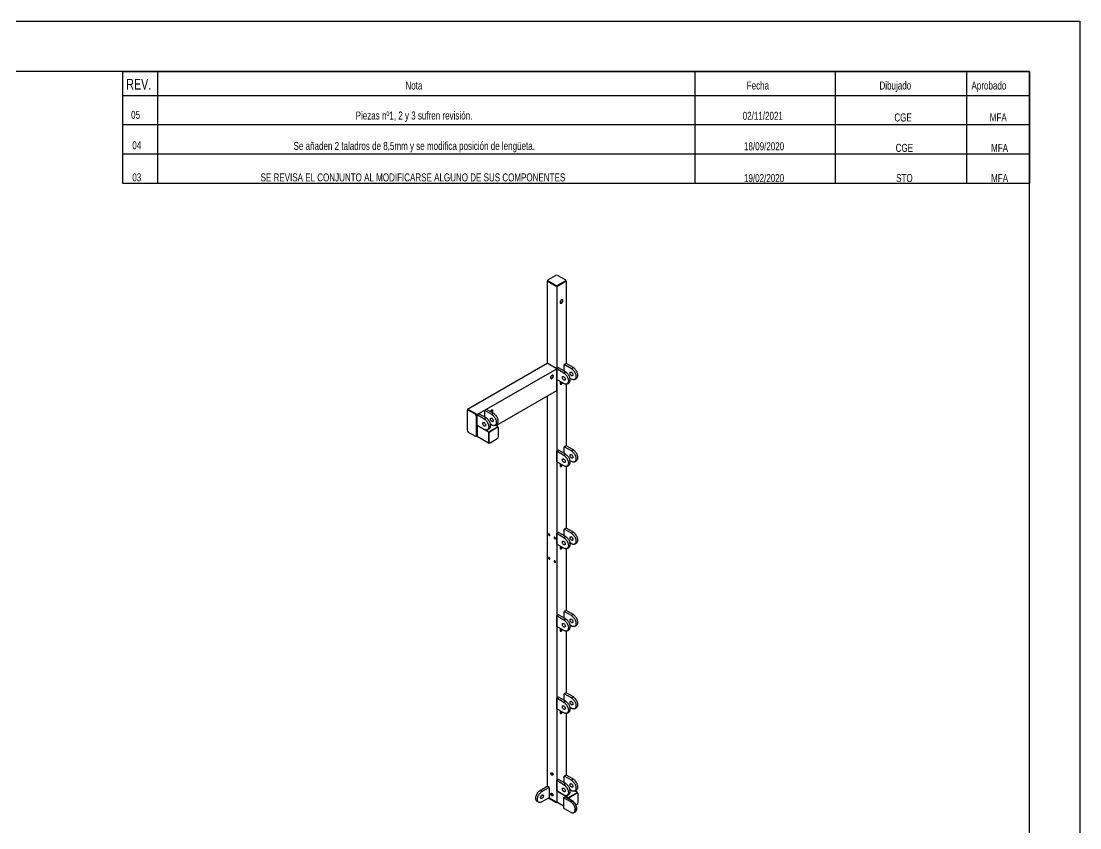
# Model space of a CAD drawing. Extents: x 0 to 4200, y 0 to 2970.
# Drawn here: x 2100 to 4200, y 1370 to 2970 of the extents above; entities that cross this region are included whole.
import ezdxf

# ---------------------------------------------------------------- set-up
doc = ezdxf.new("R2010")
doc.units = 0
doc.header["$LTSCALE"] = 10
doc.layers.get('0').update_dxf_attribs({"linetype": 'CONTINUOUS'})
doc.layers.add('FORMATO', color=7, linetype='CONTINUOUS')
doc.styles.add('SLDTEXTSTYLE0', font='TXT', dxfattribs={"width": 0.75})

msp = doc.modelspace()

# ---------------------------------------------------------------- linework, layer by layer
at = {"color": 7, "linetype": 'CONTINUOUS'}
for p, q in [((0, 2970), (4200, 2970)), ((4200, 2970), (4200, 0)), ((4100, 2870), (200, 2870)), ((4100, 100), (4100, 2870)), ((3145.8, 2457.2), (3159.9, 2465.4)), ((3164.6, 2465.4), (3178.8, 2457.2)), ((3144.8, 2455.6), (3143.4, 2454.8)), ((3143.4, 2454.8), (3143.4, 2291.5)), ((3143.4, 2454.8), (3162.3, 2443.9)), ((3144.8, 2455.9), (3144.8, 2454.8)), ((3159.9, 2446.3), (3145.8, 2454.5)), ((3145.8, 2454.5), (3145.8, 2453.4)), ((3159.9, 2445.3), (3145.8, 2453.4)), ((3159.9, 2445.3), (3159.9, 2446.3)), ((3162.3, 2443.9), (3181.1, 2454.8)), ((3162.3, 2443.9), (3162.3, 1420.5)), ((3178.8, 2454.5), (3164.6, 2446.3)), ((3178.8, 2453.4), (3164.6, 2445.3)), ((3164.6, 2446.3), (3164.6, 2445.3)), ((3178.8, 2453.4), (3178.8, 2454.5)), ((3179.8, 2454.8), (3179.8, 2455.9)), ((3181.1, 2454.8), (3179.8, 2455.6)), ((3181.1, 2454.8), (3181.1, 2290.9)), ((2985.5, 2200.3), (3143.4, 2291.5)), ((3162.3, 2280.6), (3143.4, 2291.5)), ((3181.1, 2290.9), (3177.4, 2288.7)), ((3195.3, 2282.8), (3181.1, 2290.9)), ((3004.4, 2189.4), (3162.3, 2280.6)), ((3166.1, 2282.2), (3162.3, 2280)), ((3162.3, 2237), (3162.3, 2280.6)), ((3162.3, 2259.4), (3162.3, 2280)), ((3176.4, 2271.9), (3162.3, 2280)), ((3180.2, 2274.1), (3166.1, 2282.2)), ((3180.2, 2274.1), (3176.4, 2271.9)), ((3177.4, 2275.7), (3177.4, 2288.7)), ((3191.5, 2280.6), (3177.4, 2288.7)), ((3195.3, 2282.8), (3191.5, 2280.6)), ((3176.4, 2251.2), (3162.3, 2259.4)), ((3181.1, 2250), (3181.1, 2127.6)), ((3182.8, 2250.6), (3186.5, 2252.7)), ((3191.5, 2259.9), (3188.8, 2261.4)), ((3197.8, 2259.3), (3201.6, 2261.4)), ((3042.1, 2167.6), (3162.3, 2237)), ((3143.4, 2226.1), (3143.4, 1452.1)), ((2984.6, 2197), (2984.6, 2158.9)), ((2986.2, 2199.1), (2985.3, 2198.6)), ((3004.4, 2189.4), (2985.5, 2200.3)), ((2985.5, 2200.3), (2985.5, 2198.7)), ((2987.9, 2198.9), (2986.9, 2198.4)), ((3001.1, 2190.2), (2986.9, 2198.4)), ((3002, 2190.8), (2987.9, 2198.9)), ((3001.1, 2190.2), (3002, 2190.8)), ((3004.4, 2186.7), (3003.4, 2186.2)), ((3003.4, 2148), (3003.4, 2186.2)), ((3008.1, 2191.1), (3004.4, 2188.9)), ((3004.4, 2145.9), (3004.4, 2189.4)), ((3004.4, 2168.2), (3004.4, 2188.9)), ((3018.5, 2180.7), (3004.4, 2188.9)), ((3004.4, 2148.6), (3004.4, 2186.7)), ((3022.3, 2182.9), (3008.1, 2191.1)), ((3023.2, 2199.8), (3019.5, 2197.6)), ((3019.5, 2184.5), (3019.5, 2197.6)), ((3033.6, 2189.4), (3019.5, 2197.6)), ((3037.4, 2191.6), (3023.2, 2199.8)), ((3037.4, 2191.6), (3033.6, 2189.4)), ((3018.5, 2160), (3004.4, 2168.2)), ((3004.8, 2167.9), (3004.4, 2167.6)), ((3027, 2154.6), (3004.4, 2167.6)), ((3004.4, 2167.6), (3004.4, 2145.9)), ((3022.3, 2182.9), (3018.5, 2180.7)), ((3045.8, 2165.5), (3027, 2154.6)), ((3043.5, 2164.1), (3029.3, 2155.9)), ((3044.4, 2163.6), (3030.3, 2155.4)), ((3033.6, 2168.7), (3030.9, 2170.3)), ((3039.9, 2168.1), (3043.7, 2170.3)), ((3045.8, 2165.5), (3040.6, 2168.5)), ((3044.4, 2163.6), (3043.5, 2164.1)), ((3046.1, 2163.7), (3045.2, 2164.3)), ((3045.8, 2163.9), (3045.8, 2165.5)), ((2986.9, 2154.8), (3001.1, 2146.7)), ((3002.7, 2146.5), (3003.7, 2147.1)), ((3003, 2146.7), (3004.4, 2145.9)), ((3003.4, 2148), (3004.4, 2148.6)), ((3027, 2132.8), (3004.4, 2145.9)), ((3024.8, 2159.4), (3028.6, 2161.6)), ((3027, 2154.6), (3027, 2132.8)), ((3027.9, 2151.3), (3027, 2151.9)), ((3027, 2151.9), (3027, 2135.5)), ((3027.9, 2151.3), (3027.9, 2135)), ((3029.3, 2155.9), (3030.3, 2155.4)), ((3046.8, 2145.9), (3046.8, 2162.2)), ((3027, 2135.5), (3027.9, 2135)), ((3027, 2132.8), (3028.4, 2133.6)), ((3027.7, 2134), (3028.6, 2133.5)), ((3030.3, 2133.6), (3044.4, 2141.8)), ((3181.1, 2127.6), (3177.4, 2125.4)), ((3177.4, 2112.4), (3177.4, 2125.4)), ((3191.5, 2117.3), (3177.4, 2125.4)), ((3195.3, 2119.5), (3181.1, 2127.6)), ((3166.1, 2118.9), (3162.3, 2116.7)), ((3162.3, 2096), (3162.3, 2116.7)), ((3176.4, 2108.6), (3162.3, 2116.7)), ((3180.2, 2110.7), (3166.1, 2118.9)), ((3180.2, 2110.7), (3176.4, 2108.6)), ((3195.3, 2119.5), (3191.5, 2117.3)), ((3176.4, 2087.9), (3162.3, 2096)), ((3181.1, 2086.7), (3181.1, 1964.3)), ((3182.8, 2087.3), (3186.5, 2089.4)), ((3191.5, 2096.6), (3188.8, 2098.1)), ((3197.8, 2096), (3201.6, 2098.1)), ((3166.1, 1955.6), (3162.3, 1953.4)), ((3162.3, 1932.7), (3162.3, 1953.4)), ((3176.4, 1945.3), (3162.3, 1953.4)), ((3180.2, 1947.4), (3166.1, 1955.6)), ((3181.1, 1964.3), (3177.4, 1962.1)), ((3177.4, 1949.1), (3177.4, 1962.1)), ((3191.5, 1954), (3177.4, 1962.1)), ((3195.3, 1956.1), (3181.1, 1964.3)), ((3195.3, 1956.1), (3191.5, 1954)), ((3146.8, 1952.5), (3146.9, 1952.9)), ((3158.2, 1946), (3158.2, 1946.3)), ((3176.4, 1924.6), (3162.3, 1932.7)), ((3180.2, 1947.4), (3176.4, 1945.3)), ((3191.5, 1933.3), (3188.8, 1934.8)), ((3197.8, 1932.7), (3201.6, 1934.8)), ((3181.1, 1923.4), (3181.1, 1801)), ((3182.8, 1923.9), (3186.5, 1926.1)), ((3146.8, 1905.7), (3146.9, 1906.1)), ((3158.2, 1899.2), (3158.2, 1899.5)), ((3166.1, 1792.3), (3162.3, 1790.1)), ((3162.3, 1769.4), (3162.3, 1790.1)), ((3176.4, 1782), (3162.3, 1790.1)), ((3180.2, 1784.1), (3166.1, 1792.3)), ((3181.1, 1801), (3177.4, 1798.8)), ((3177.4, 1785.8), (3177.4, 1798.8)), ((3191.5, 1790.7), (3177.4, 1798.8)), ((3195.3, 1792.8), (3181.1, 1801)), ((3195.3, 1792.8), (3191.5, 1790.7)), ((3176.4, 1761.3), (3162.3, 1769.4)), ((3180.2, 1784.1), (3176.4, 1782)), ((3191.5, 1770), (3188.8, 1771.5)), ((3197.8, 1769.3), (3201.6, 1771.5)), ((3181.1, 1760.1), (3181.1, 1637.7)), ((3182.8, 1760.6), (3186.5, 1762.8)), ((3166.1, 1629), (3162.3, 1626.8)), ((3162.3, 1606.1), (3162.3, 1626.8)), ((3176.4, 1618.6), (3162.3, 1626.8)), ((3180.2, 1620.8), (3166.1, 1629)), ((3180.2, 1620.8), (3176.4, 1618.6)), ((3181.1, 1637.7), (3177.4, 1635.5)), ((3177.4, 1622.5), (3177.4, 1635.5)), ((3191.5, 1627.4), (3177.4, 1635.5)), ((3195.3, 1629.5), (3181.1, 1637.7)), ((3195.3, 1629.5), (3191.5, 1627.4)), ((3176.4, 1598), (3162.3, 1606.1)), ((3181.1, 1596.8), (3181.1, 1474.4)), ((3182.8, 1597.3), (3186.5, 1599.5)), ((3191.5, 1606.7), (3188.8, 1608.2)), ((3197.8, 1606), (3201.6, 1608.2)), ((3181.1, 1474.4), (3177.4, 1472.2)), ((3177.4, 1459.1), (3177.4, 1472.2)), ((3191.5, 1464), (3177.4, 1472.2)), ((3195.3, 1466.2), (3181.1, 1474.4)), ((3129.3, 1443.9), (3143.4, 1452.1)), ((3133.1, 1441.7), (3147.2, 1449.9)), ((3147.2, 1449.9), (3143.4, 1452.1)), ((3147.2, 1449.9), (3147.2, 1429.2)), ((3166.1, 1465.7), (3162.3, 1463.5)), ((3162.3, 1442.8), (3162.3, 1463.5)), ((3176.4, 1455.3), (3162.3, 1463.5)), ((3180.2, 1457.5), (3166.1, 1465.7)), ((3180.2, 1457.5), (3176.4, 1455.3)), ((3195.3, 1466.2), (3191.5, 1464)), ((3133.1, 1441.7), (3129.3, 1443.9)), ((3147.2, 1429.2), (3133.1, 1421)), ((3146.3, 1428.7), (3159.9, 1420.8)), ((3147.2, 1429.2), (3162.3, 1420.5)), ((3147.2, 1429.2), (3159.9, 1421.9)), ((3154.3, 1436.6), (3152.4, 1435.5)), ((3176.4, 1434.6), (3162.3, 1442.8)), ((3162.8, 1442.5), (3162.3, 1442.3)), ((3184.9, 1429.2), (3162.3, 1442.3)), ((3162.3, 1442.3), (3162.3, 1420.5)), ((3176, 1429.5), (3178.8, 1431.1)), ((3176, 1429.5), (3176, 1408.8)), ((3190.1, 1421.3), (3176, 1429.5)), ((3192.9, 1422.9), (3178.8, 1431.1)), ((3193.6, 1423), (3179.5, 1431.2)), ((3182.8, 1434), (3186.5, 1436.2)), ((3203.8, 1440.1), (3184.9, 1429.2)), ((3184.9, 1429.2), (3184.9, 1428)), ((3201.4, 1438.7), (3187.3, 1430.6)), ((3187.3, 1430.6), (3188.2, 1430)), ((3202.4, 1438.2), (3188.2, 1430)), ((3191.5, 1443.4), (3188.8, 1444.9)), ((3197.8, 1442.7), (3201.6, 1444.9)), ((3203.8, 1440.1), (3198.5, 1443.1)), ((3202.4, 1438.2), (3201.4, 1438.7)), ((3204, 1438.4), (3203.1, 1438.9)), ((3203.8, 1438.5), (3203.8, 1440.1)), ((3204.7, 1420.5), (3204.7, 1436.8)), ((3123, 1422.6), (3126.7, 1420.4)), ((3159.9, 1420.8), (3159.9, 1421.9)), ((3176, 1412.6), (3162.3, 1420.5)), ((3176, 1408.8), (3190.1, 1400.6)), ((3190.1, 1421.3), (3192.9, 1422.9)), ((3200.4, 1415.3), (3202.4, 1416.4)), ((3196.4, 1400), (3199.3, 1401.6))]:
    msp.add_line(p, q, dxfattribs=at)
at = {"color": 7, "linetype": 'CONTINUOUS', "flags": 128}
for points in [[(3174.5, 2415.6), (3174.5, 2416.3), (3174.2, 2417), (3173.8, 2417.4), (3173.2, 2417.6), (3172.6, 2417.6), (3171.9, 2417.3), (3171.2, 2416.9), (3170.5, 2416.2), (3169.9, 2415.4), (3169.4, 2414.6), (3169.1, 2413.6), (3168.9, 2412.7), (3168.9, 2411.9), (3169.1, 2411.2), (3169.4, 2410.7), (3169.9, 2410.4), (3170.5, 2410.3), (3171.2, 2410.4), (3171.9, 2410.8), (3172.6, 2411.3), (3173.2, 2412.1), (3173.8, 2412.9), (3174.2, 2413.8), (3174.5, 2414.7), (3174.5, 2415.6)], [(3173.2, 2417.6), (3173.4, 2417.2), (3173.6, 2416.5), (3173.6, 2415.7), (3173.4, 2414.8), (3173.1, 2413.9), (3172.6, 2413), (3172, 2412.2), (3171.3, 2411.6), (3170.6, 2411.1), (3169.9, 2410.9), (3169.3, 2410.9)], [(3176.4, 2271.9), (3177.6, 2271.1), (3178.8, 2270.1), (3180, 2269), (3181.1, 2267.7), (3182.1, 2266.3), (3183, 2264.8), (3183.7, 2263.3), (3184.4, 2261.7), (3184.9, 2260.1), (3185.2, 2258.6), (3185.4, 2257.1), (3185.4, 2255.7), (3185.2, 2254.4), (3184.9, 2253.2), (3184.4, 2252.2), (3183.7, 2251.3), (3183, 2250.7), (3182.1, 2250.2), (3181.1, 2250), (3180, 2250), (3178.8, 2250.2), (3177.6, 2250.6), (3176.4, 2251.2)], [(3186.5, 2252.7), (3186.7, 2252.9), (3187.5, 2253.5), (3188.2, 2254.4), (3188.6, 2255.4), (3189, 2256.5), (3189.1, 2257.8), (3189.1, 2259.3), (3189, 2260.8), (3188.6, 2262.3), (3188.2, 2263.9), (3187.5, 2265.4), (3186.7, 2267), (3185.9, 2268.5), (3184.9, 2269.9), (3183.8, 2271.1), (3182.6, 2272.3), (3181.4, 2273.3), (3180.2, 2274.1)], [(3194.3, 2268.6), (3194.3, 2267.8), (3194, 2267.2), (3193.6, 2266.8), (3193, 2266.6), (3192.4, 2266.6), (3191.7, 2266.9), (3191, 2267.3), (3190.3, 2268), (3189.7, 2268.8), (3189.2, 2269.6), (3188.9, 2270.6), (3188.7, 2271.5), (3188.7, 2272.3), (3188.9, 2273), (3189.2, 2273.5), (3189.7, 2273.8), (3190.3, 2273.9), (3191, 2273.8), (3191.7, 2273.4), (3192.4, 2272.8), (3193, 2272.1), (3193.6, 2271.3), (3194, 2270.4), (3194.3, 2269.5), (3194.3, 2268.6)], [(3191.5, 2280.6), (3192.7, 2279.8), (3193.9, 2278.8), (3195.1, 2277.7), (3196.2, 2276.4), (3197.2, 2275), (3198.1, 2273.5), (3198.8, 2272), (3199.5, 2270.4), (3200, 2268.8), (3200.3, 2267.3), (3200.4, 2265.8), (3200.4, 2264.4), (3200.3, 2263.1), (3200, 2261.9), (3199.5, 2260.9), (3198.8, 2260.1), (3198.1, 2259.4), (3197.2, 2259), (3196.2, 2258.7), (3195.1, 2258.7), (3193.9, 2258.9), (3192.7, 2259.3), (3191.5, 2259.9)], [(3201.6, 2261.4), (3201.8, 2261.6), (3202.6, 2262.2), (3203.2, 2263.1), (3203.7, 2264.1), (3204.1, 2265.3), (3204.2, 2266.6), (3204.2, 2268), (3204.1, 2269.5), (3203.7, 2271), (3203.2, 2272.6), (3202.6, 2274.2), (3201.8, 2275.7), (3200.9, 2277.2), (3199.9, 2278.6), (3198.9, 2279.8), (3197.7, 2281), (3196.5, 2282), (3195.3, 2282.8)], [(3152.9, 2261), (3153.6, 2261.5), (3154.2, 2262.2), (3154.8, 2263), (3155.2, 2263.9), (3155.5, 2264.8), (3155.7, 2265.7), (3155.6, 2266.5), (3155.4, 2267.1), (3155, 2267.6), (3154.5, 2267.9), (3153.9, 2267.9), (3153.2, 2267.7), (3152.5, 2267.3), (3151.8, 2266.7), (3151.2, 2265.9), (3150.7, 2265.1), (3150.3, 2264.2), (3150.1, 2263.3), (3150, 2262.4), (3150.2, 2261.7), (3150.5, 2261.1), (3150.9, 2260.8), (3151.5, 2260.6), (3152.2, 2260.7), (3152.9, 2261)], [(3154.3, 2267.9), (3154.5, 2267.7), (3154.7, 2267), (3154.7, 2266.2), (3154.6, 2265.3), (3154.3, 2264.4), (3153.9, 2263.5), (3153.3, 2262.7), (3152.6, 2262), (3151.9, 2261.5)], [(3170, 2254.9), (3169.9, 2254.8), (3169.4, 2254), (3169.1, 2253), (3168.9, 2252.2), (3168.9, 2251.3), (3169.1, 2250.6), (3169.4, 2250.1), (3169.9, 2249.8), (3170.5, 2249.7), (3171.2, 2249.9), (3171.9, 2250.2), (3172.6, 2250.8), (3173.2, 2251.5), (3173.8, 2252.3), (3173.9, 2252.6)], [(3173, 2253.2), (3172.6, 2252.4), (3172, 2251.6), (3171.3, 2251), (3170.6, 2250.5), (3169.9, 2250.3), (3169.3, 2250.3)], [(3179.3, 2259.9), (3179.2, 2259.1), (3178.9, 2258.5), (3178.5, 2258.1), (3177.9, 2257.9), (3177.3, 2257.9), (3176.6, 2258.2), (3175.9, 2258.6), (3175.2, 2259.3), (3174.6, 2260.1), (3174.1, 2260.9), (3173.8, 2261.8), (3173.6, 2262.7), (3173.6, 2263.6), (3173.8, 2264.3), (3174.1, 2264.8), (3174.6, 2265.1), (3175.2, 2265.2), (3175.9, 2265), (3176.6, 2264.7), (3177.3, 2264.1), (3177.9, 2263.4), (3178.5, 2262.6), (3178.9, 2261.7), (3179.2, 2260.8), (3179.3, 2259.9)], [(3034.4, 2193.3), (3034.8, 2194), (3035.2, 2194.9), (3035.4, 2195.9), (3035.5, 2196.7), (3035.3, 2197.4), (3035, 2198), (3034.6, 2198.4), (3034, 2198.5), (3033.4, 2198.4), (3032.6, 2198.1)], [(3034.1, 2198.5), (3034.3, 2198.3), (3034.5, 2197.6), (3034.5, 2196.8), (3034.4, 2195.9), (3034.1, 2195), (3033.6, 2194.1), (3033.5, 2193.8)], [(3033.6, 2189.4), (3034.8, 2188.6), (3036, 2187.6), (3037.2, 2186.5), (3038.2, 2185.2), (3039.2, 2183.8), (3040.1, 2182.4), (3040.9, 2180.8), (3041.5, 2179.2), (3042, 2177.7), (3042.4, 2176.1), (3042.5, 2174.6), (3042.5, 2173.2), (3042.4, 2171.9), (3042, 2170.7), (3041.5, 2169.7), (3040.9, 2168.9), (3040.1, 2168.2), (3039.2, 2167.8), (3038.2, 2167.6), (3037.2, 2167.5), (3036, 2167.7), (3034.8, 2168.1), (3033.6, 2168.7)], [(3043.7, 2170.3), (3043.9, 2170.4), (3044.7, 2171.1), (3045.3, 2171.9), (3045.8, 2172.9), (3046.1, 2174.1), (3046.3, 2175.4), (3046.3, 2176.8), (3046.1, 2178.3), (3045.8, 2179.8), (3045.3, 2181.4), (3044.7, 2183), (3043.9, 2184.5), (3043, 2186), (3042, 2187.4), (3040.9, 2188.7), (3039.8, 2189.8), (3038.6, 2190.8), (3037.4, 2191.6)], [(3021.3, 2168.7), (3021.2, 2168), (3021, 2167.4), (3020.6, 2166.9), (3020, 2166.7), (3019.4, 2166.8), (3018.7, 2167), (3018, 2167.5), (3017.3, 2168.1), (3016.7, 2168.9), (3016.2, 2169.8), (3015.9, 2170.7), (3015.7, 2171.6), (3015.7, 2172.4), (3015.9, 2173.1), (3016.2, 2173.6), (3016.7, 2173.9), (3017.3, 2174), (3018, 2173.9), (3018.7, 2173.5), (3019.4, 2173), (3020, 2172.2), (3020.6, 2171.4), (3021, 2170.5), (3021.2, 2169.6), (3021.3, 2168.7)], [(3018.5, 2180.7), (3019.7, 2179.9), (3020.9, 2178.9), (3022.1, 2177.8), (3023.2, 2176.5), (3024.2, 2175.1), (3025.1, 2173.6), (3025.8, 2172.1), (3026.5, 2170.5), (3026.9, 2169), (3027.3, 2167.4), (3027.4, 2165.9), (3027.4, 2164.5), (3027.3, 2163.2), (3026.9, 2162), (3026.5, 2161), (3025.8, 2160.2), (3025.1, 2159.5), (3024.2, 2159.1), (3023.2, 2158.8), (3022.1, 2158.8), (3020.9, 2159), (3019.7, 2159.4), (3018.5, 2160)], [(3028.6, 2161.6), (3028.8, 2161.7), (3029.6, 2162.4), (3030.2, 2163.2), (3030.7, 2164.2), (3031, 2165.4), (3031.2, 2166.7), (3031.2, 2168.1), (3031, 2169.6), (3030.7, 2171.1), (3030.2, 2172.7), (3029.6, 2174.3), (3028.8, 2175.8), (3027.9, 2177.3), (3026.9, 2178.7), (3025.8, 2180), (3024.7, 2181.1), (3023.5, 2182.1), (3022.3, 2182.9)], [(3036.4, 2177.4), (3036.3, 2176.7), (3036.1, 2176.1), (3035.7, 2175.6), (3035.1, 2175.4), (3034.5, 2175.5), (3033.8, 2175.7), (3033.1, 2176.2), (3032.4, 2176.8), (3031.8, 2177.6), (3031.3, 2178.5), (3031, 2179.4), (3030.8, 2180.3), (3030.8, 2181.1), (3031, 2181.8), (3031.3, 2182.3), (3031.8, 2182.6), (3032.4, 2182.7), (3033.1, 2182.6), (3033.8, 2182.2), (3034.5, 2181.7), (3035.1, 2181), (3035.7, 2180.1), (3036.1, 2179.2), (3036.3, 2178.3), (3036.4, 2177.4)], [(3179.3, 2096.6), (3179.2, 2095.8), (3178.9, 2095.2), (3178.5, 2094.8), (3177.9, 2094.6), (3177.3, 2094.6), (3176.6, 2094.9), (3175.9, 2095.3), (3175.2, 2096), (3174.6, 2096.7), (3174.1, 2097.6), (3173.8, 2098.5), (3173.6, 2099.4), (3173.6, 2100.3), (3173.8, 2100.9), (3174.1, 2101.5), (3174.6, 2101.8), (3175.2, 2101.9), (3175.9, 2101.7), (3176.6, 2101.4), (3177.3, 2100.8), (3177.9, 2100.1), (3178.5, 2099.3), (3178.9, 2098.4), (3179.2, 2097.5), (3179.3, 2096.6)], [(3176.4, 2108.6), (3177.6, 2107.8), (3178.8, 2106.8), (3180, 2105.7), (3181.1, 2104.4), (3182.1, 2103), (3183, 2101.5), (3183.7, 2100), (3184.4, 2098.4), (3184.9, 2096.8), (3185.2, 2095.3), (3185.4, 2093.8), (3185.4, 2092.4), (3185.2, 2091.1), (3184.9, 2089.9), (3184.4, 2088.9), (3183.7, 2088), (3183, 2087.4), (3182.1, 2086.9), (3181.1, 2086.7), (3180, 2086.7), (3178.8, 2086.9), (3177.6, 2087.3), (3176.4, 2087.9)], [(3186.5, 2089.4), (3186.7, 2089.6), (3187.5, 2090.2), (3188.2, 2091.1), (3188.6, 2092.1), (3189, 2093.2), (3189.1, 2094.5), (3189.1, 2095.9), (3189, 2097.4), (3188.6, 2099), (3188.2, 2100.6), (3187.5, 2102.1), (3186.7, 2103.7), (3185.9, 2105.2), (3184.9, 2106.6), (3183.8, 2107.8), (3182.6, 2109), (3181.4, 2109.9), (3180.2, 2110.7)], [(3194.3, 2105.3), (3194.3, 2104.5), (3194, 2103.9), (3193.6, 2103.5), (3193, 2103.3), (3192.4, 2103.3), (3191.7, 2103.6), (3191, 2104), (3190.3, 2104.7), (3189.7, 2105.5), (3189.2, 2106.3), (3188.9, 2107.2), (3188.7, 2108.1), (3188.7, 2109), (3188.9, 2109.7), (3189.2, 2110.2), (3189.7, 2110.5), (3190.3, 2110.6), (3191, 2110.4), (3191.7, 2110.1), (3192.4, 2109.5), (3193, 2108.8), (3193.6, 2108), (3194, 2107.1), (3194.3, 2106.2), (3194.3, 2105.3)], [(3191.5, 2117.3), (3192.7, 2116.5), (3193.9, 2115.5), (3195.1, 2114.4), (3196.2, 2113.1), (3197.2, 2111.7), (3198.1, 2110.2), (3198.8, 2108.7), (3199.5, 2107.1), (3200, 2105.5), (3200.3, 2104), (3200.4, 2102.5), (3200.4, 2101.1), (3200.3, 2099.8), (3200, 2098.6), (3199.5, 2097.6), (3198.8, 2096.7), (3198.1, 2096.1), (3197.2, 2095.6), (3196.2, 2095.4), (3195.1, 2095.4), (3193.9, 2095.6), (3192.7, 2096), (3191.5, 2096.6)], [(3201.6, 2098.1), (3201.8, 2098.3), (3202.6, 2098.9), (3203.2, 2099.8), (3203.7, 2100.8), (3204.1, 2101.9), (3204.2, 2103.2), (3204.2, 2104.7), (3204.1, 2106.2), (3203.7, 2107.7), (3203.2, 2109.3), (3202.6, 2110.8), (3201.8, 2112.4), (3200.9, 2113.9), (3199.9, 2115.3), (3198.9, 2116.5), (3197.7, 2117.7), (3196.5, 2118.7), (3195.3, 2119.5)], [(3170, 2091.6), (3169.9, 2091.5), (3169.4, 2090.7), (3169.1, 2089.7), (3168.9, 2088.8), (3168.9, 2088), (3169.1, 2087.3), (3169.4, 2086.8), (3169.9, 2086.5), (3170.5, 2086.4), (3171.2, 2086.5), (3171.9, 2086.9), (3172.6, 2087.5), (3173.2, 2088.2), (3173.8, 2089), (3173.9, 2089.3)], [(3173, 2089.9), (3172.6, 2089.1), (3172, 2088.3), (3171.3, 2087.7), (3170.6, 2087.2), (3169.9, 2087), (3169.3, 2087)], [(3191.5, 1954), (3192.7, 1953.2), (3193.9, 1952.2), (3195.1, 1951.1), (3196.2, 1949.8), (3197.2, 1948.4), (3198.1, 1946.9), (3198.8, 1945.4), (3199.5, 1943.8), (3200, 1942.2), (3200.3, 1940.7), (3200.4, 1939.2), (3200.4, 1937.8), (3200.3, 1936.5), (3200, 1935.3), (3199.5, 1934.3), (3198.8, 1933.4), (3198.1, 1932.8), (3197.2, 1932.3), (3196.2, 1932.1), (3195.1, 1932.1), (3193.9, 1932.3), (3192.7, 1932.7), (3191.5, 1933.3)], [(3201.6, 1934.8), (3201.8, 1935), (3202.6, 1935.6), (3203.2, 1936.5), (3203.7, 1937.5), (3204.1, 1938.6), (3204.2, 1939.9), (3204.2, 1941.3), (3204.1, 1942.8), (3203.7, 1944.4), (3203.2, 1946), (3202.6, 1947.5), (3201.8, 1949.1), (3200.9, 1950.6), (3199.9, 1952), (3198.9, 1953.2), (3197.7, 1954.4), (3196.5, 1955.3), (3195.3, 1956.1)], [(3145.9, 1952), (3146, 1951.4), (3146.2, 1950.8), (3146.6, 1950.2), (3147.1, 1949.8), (3147.6, 1949.6), (3148, 1949.6), (3148.3, 1949.8), (3148.5, 1950.2), (3148.5, 1950.8), (3148.3, 1951.4), (3148, 1952), (3147.6, 1952.5), (3147.1, 1952.8), (3146.6, 1952.9), (3146.2, 1952.8), (3146, 1952.5), (3145.9, 1952)], [(3159.8, 1944), (3159.7, 1944.6), (3159.5, 1945.2), (3159.1, 1945.7), (3158.6, 1946.1), (3158.2, 1946.4), (3157.7, 1946.4), (3157.4, 1946.1), (3157.2, 1945.7), (3157.2, 1945.2), (3157.4, 1944.6), (3157.7, 1944), (3158.2, 1943.5), (3158.6, 1943.2), (3159.1, 1943), (3159.5, 1943.2), (3159.7, 1943.5), (3159.8, 1944)], [(3179.3, 1933.3), (3179.2, 1932.5), (3178.9, 1931.9), (3178.5, 1931.5), (3177.9, 1931.3), (3177.3, 1931.3), (3176.6, 1931.6), (3175.9, 1932), (3175.2, 1932.7), (3174.6, 1933.4), (3174.1, 1934.3), (3173.8, 1935.2), (3173.6, 1936.1), (3173.6, 1936.9), (3173.8, 1937.6), (3174.1, 1938.2), (3174.6, 1938.5), (3175.2, 1938.6), (3175.9, 1938.4), (3176.6, 1938.1), (3177.3, 1937.5), (3177.9, 1936.8), (3178.5, 1936), (3178.9, 1935.1), (3179.2, 1934.1), (3179.3, 1933.3)], [(3176.4, 1945.3), (3177.6, 1944.5), (3178.8, 1943.5), (3180, 1942.3), (3181.1, 1941.1), (3182.1, 1939.7), (3183, 1938.2), (3183.7, 1936.7), (3184.4, 1935.1), (3184.9, 1933.5), (3185.2, 1932), (3185.4, 1930.5), (3185.4, 1929.1), (3185.2, 1927.7), (3184.9, 1926.6), (3184.4, 1925.6), (3183.7, 1924.7), (3183, 1924.1), (3182.1, 1923.6), (3181.1, 1923.4), (3180, 1923.4), (3178.8, 1923.6), (3177.6, 1924), (3176.4, 1924.6)], [(3186.5, 1926.1), (3186.7, 1926.3), (3187.5, 1926.9), (3188.2, 1927.7), (3188.6, 1928.8), (3189, 1929.9), (3189.1, 1931.2), (3189.1, 1932.6), (3189, 1934.1), (3188.6, 1935.7), (3188.2, 1937.3), (3187.5, 1938.8), (3186.7, 1940.4), (3185.9, 1941.9), (3184.9, 1943.2), (3183.8, 1944.5), (3182.6, 1945.7), (3181.4, 1946.6), (3180.2, 1947.4)], [(3194.3, 1942), (3194.3, 1941.2), (3194, 1940.6), (3193.6, 1940.2), (3193, 1940), (3192.4, 1940), (3191.7, 1940.3), (3191, 1940.7), (3190.3, 1941.4), (3189.7, 1942.1), (3189.2, 1943), (3188.9, 1943.9), (3188.7, 1944.8), (3188.7, 1945.7), (3188.9, 1946.3), (3189.2, 1946.9), (3189.7, 1947.2), (3190.3, 1947.3), (3191, 1947.1), (3191.7, 1946.8), (3192.4, 1946.2), (3193, 1945.5), (3193.6, 1944.7), (3194, 1943.8), (3194.3, 1942.9), (3194.3, 1942)], [(3170, 1928.3), (3169.9, 1928.2), (3169.4, 1927.3), (3169.1, 1926.4), (3168.9, 1925.5), (3168.9, 1924.7), (3169.1, 1924), (3169.4, 1923.5), (3169.9, 1923.2), (3170.5, 1923.1), (3171.2, 1923.2), (3171.9, 1923.6), (3172.6, 1924.1), (3173.2, 1924.9), (3173.8, 1925.7), (3173.9, 1926)], [(3173, 1926.6), (3172.6, 1925.8), (3172, 1925), (3171.3, 1924.4), (3170.6, 1923.9), (3169.9, 1923.7), (3169.3, 1923.7)], [(3145.9, 1905.2), (3146, 1904.6), (3146.2, 1904), (3146.6, 1903.4), (3147.1, 1903), (3147.6, 1902.8), (3148, 1902.8), (3148.3, 1903), (3148.5, 1903.4), (3148.5, 1904), (3148.3, 1904.6), (3148, 1905.2), (3147.6, 1905.7), (3147.1, 1906), (3146.6, 1906.1), (3146.2, 1906), (3146, 1905.7), (3145.9, 1905.2)], [(3159.8, 1897.1), (3159.7, 1897.7), (3159.5, 1898.4), (3159.1, 1898.9), (3158.6, 1899.3), (3158.2, 1899.5), (3157.7, 1899.5), (3157.4, 1899.3), (3157.2, 1898.9), (3157.2, 1898.4), (3157.4, 1897.7), (3157.7, 1897.2), (3158.2, 1896.7), (3158.6, 1896.3), (3159.1, 1896.2), (3159.5, 1896.3), (3159.7, 1896.7), (3159.8, 1897.1)], [(3191.5, 1790.7), (3192.7, 1789.9), (3193.9, 1788.9), (3195.1, 1787.7), (3196.2, 1786.5), (3197.2, 1785.1), (3198.1, 1783.6), (3198.8, 1782.1), (3199.5, 1780.5), (3200, 1778.9), (3200.3, 1777.4), (3200.4, 1775.9), (3200.4, 1774.5), (3200.3, 1773.1), (3200, 1772), (3199.5, 1771), (3198.8, 1770.1), (3198.1, 1769.5), (3197.2, 1769), (3196.2, 1768.8), (3195.1, 1768.8), (3193.9, 1769), (3192.7, 1769.4), (3191.5, 1770)], [(3201.6, 1771.5), (3201.8, 1771.7), (3202.6, 1772.3), (3203.2, 1773.1), (3203.7, 1774.2), (3204.1, 1775.3), (3204.2, 1776.6), (3204.2, 1778), (3204.1, 1779.5), (3203.7, 1781.1), (3203.2, 1782.7), (3202.6, 1784.2), (3201.8, 1785.8), (3200.9, 1787.3), (3199.9, 1788.6), (3198.9, 1789.9), (3197.7, 1791.1), (3196.5, 1792), (3195.3, 1792.8)], [(3170, 1765), (3169.9, 1764.9), (3169.4, 1764), (3169.1, 1763.1), (3168.9, 1762.2), (3168.9, 1761.4), (3169.1, 1760.7), (3169.4, 1760.2), (3169.9, 1759.9), (3170.5, 1759.8), (3171.2, 1759.9), (3171.9, 1760.3), (3172.6, 1760.8), (3173.2, 1761.6), (3173.8, 1762.4), (3173.9, 1762.7)], [(3179.3, 1770), (3179.2, 1769.2), (3178.9, 1768.6), (3178.5, 1768.2), (3177.9, 1768), (3177.3, 1768), (3176.6, 1768.2), (3175.9, 1768.7), (3175.2, 1769.3), (3174.6, 1770.1), (3174.1, 1771), (3173.8, 1771.9), (3173.6, 1772.8), (3173.6, 1773.6), (3173.8, 1774.3), (3174.1, 1774.8), (3174.6, 1775.2), (3175.2, 1775.3), (3175.9, 1775.1), (3176.6, 1774.8), (3177.3, 1774.2), (3177.9, 1773.5), (3178.5, 1772.7), (3178.9, 1771.8), (3179.2, 1770.8), (3179.3, 1770)], [(3176.4, 1782), (3177.6, 1781.2), (3178.8, 1780.2), (3180, 1779), (3181.1, 1777.8), (3182.1, 1776.4), (3183, 1774.9), (3183.7, 1773.3), (3184.4, 1771.8), (3184.9, 1770.2), (3185.2, 1768.6), (3185.4, 1767.2), (3185.4, 1765.7), (3185.2, 1764.4), (3184.9, 1763.3), (3184.4, 1762.3), (3183.7, 1761.4), (3183, 1760.8), (3182.1, 1760.3), (3181.1, 1760.1), (3180, 1760.1), (3178.8, 1760.3), (3177.6, 1760.7), (3176.4, 1761.3)], [(3186.5, 1762.8), (3186.7, 1762.9), (3187.5, 1763.6), (3188.2, 1764.4), (3188.6, 1765.4), (3189, 1766.6), (3189.1, 1767.9), (3189.1, 1769.3), (3189, 1770.8), (3188.6, 1772.4), (3188.2, 1774), (3187.5, 1775.5), (3186.7, 1777.1), (3185.9, 1778.5), (3184.9, 1779.9), (3183.8, 1781.2), (3182.6, 1782.3), (3181.4, 1783.3), (3180.2, 1784.1)], [(3194.3, 1778.7), (3194.3, 1777.9), (3194, 1777.3), (3193.6, 1776.9), (3193, 1776.7), (3192.4, 1776.7), (3191.7, 1777), (3191, 1777.4), (3190.3, 1778.1), (3189.7, 1778.8), (3189.2, 1779.7), (3188.9, 1780.6), (3188.7, 1781.5), (3188.7, 1782.3), (3188.9, 1783), (3189.2, 1783.6), (3189.7, 1783.9), (3190.3, 1784), (3191, 1783.8), (3191.7, 1783.5), (3192.4, 1782.9), (3193, 1782.2), (3193.6, 1781.4), (3194, 1780.5), (3194.3, 1779.5), (3194.3, 1778.7)], [(3173, 1763.2), (3172.6, 1762.5), (3172, 1761.7), (3171.3, 1761.1), (3170.6, 1760.6), (3169.9, 1760.4), (3169.3, 1760.3)], [(3176.4, 1618.6), (3177.6, 1617.8), (3178.8, 1616.9), (3180, 1615.7), (3181.1, 1614.5), (3182.1, 1613.1), (3183, 1611.6), (3183.7, 1610), (3184.4, 1608.5), (3184.9, 1606.9), (3185.2, 1605.3), (3185.4, 1603.8), (3185.4, 1602.4), (3185.2, 1601.1), (3184.9, 1600), (3184.4, 1599), (3183.7, 1598.1), (3183, 1597.5), (3182.1, 1597), (3181.1, 1596.8), (3180, 1596.8), (3178.8, 1596.9), (3177.6, 1597.3), (3176.4, 1598)], [(3186.5, 1599.5), (3186.7, 1599.6), (3187.5, 1600.3), (3188.2, 1601.1), (3188.6, 1602.1), (3189, 1603.3), (3189.1, 1604.6), (3189.1, 1606), (3189, 1607.5), (3188.6, 1609.1), (3188.2, 1610.6), (3187.5, 1612.2), (3186.7, 1613.8), (3185.9, 1615.2), (3184.9, 1616.6), (3183.8, 1617.9), (3182.6, 1619), (3181.4, 1620), (3180.2, 1620.8)], [(3194.3, 1615.4), (3194.3, 1614.6), (3194, 1614), (3193.6, 1613.6), (3193, 1613.4), (3192.4, 1613.4), (3191.7, 1613.6), (3191, 1614.1), (3190.3, 1614.7), (3189.7, 1615.5), (3189.2, 1616.4), (3188.9, 1617.3), (3188.7, 1618.2), (3188.7, 1619), (3188.9, 1619.7), (3189.2, 1620.2), (3189.7, 1620.6), (3190.3, 1620.7), (3191, 1620.5), (3191.7, 1620.2), (3192.4, 1619.6), (3193, 1618.9), (3193.6, 1618.1), (3194, 1617.2), (3194.3, 1616.2), (3194.3, 1615.4)], [(3191.5, 1627.4), (3192.7, 1626.6), (3193.9, 1625.6), (3195.1, 1624.4), (3196.2, 1623.2), (3197.2, 1621.8), (3198.1, 1620.3), (3198.8, 1618.7), (3199.5, 1617.2), (3200, 1615.6), (3200.3, 1614.1), (3200.4, 1612.6), (3200.4, 1611.1), (3200.3, 1609.8), (3200, 1608.7), (3199.5, 1607.7), (3198.8, 1606.8), (3198.1, 1606.2), (3197.2, 1605.7), (3196.2, 1605.5), (3195.1, 1605.5), (3193.9, 1605.7), (3192.7, 1606.1), (3191.5, 1606.7)], [(3201.6, 1608.2), (3201.8, 1608.3), (3202.6, 1609), (3203.2, 1609.8), (3203.7, 1610.8), (3204.1, 1612), (3204.2, 1613.3), (3204.2, 1614.7), (3204.1, 1616.2), (3203.7, 1617.8), (3203.2, 1619.4), (3202.6, 1620.9), (3201.8, 1622.5), (3200.9, 1623.9), (3199.9, 1625.3), (3198.9, 1626.6), (3197.7, 1627.7), (3196.5, 1628.7), (3195.3, 1629.5)], [(3170, 1601.7), (3169.9, 1601.6), (3169.4, 1600.7), (3169.1, 1599.8), (3168.9, 1598.9), (3168.9, 1598.1), (3169.1, 1597.4), (3169.4, 1596.9), (3169.9, 1596.6), (3170.5, 1596.5), (3171.2, 1596.6), (3171.9, 1597), (3172.6, 1597.5), (3173.2, 1598.2), (3173.8, 1599.1), (3173.9, 1599.4)], [(3173, 1599.9), (3172.6, 1599.2), (3172, 1598.4), (3171.3, 1597.8), (3170.6, 1597.3), (3169.9, 1597.1), (3169.3, 1597)], [(3179.3, 1606.7), (3179.2, 1605.9), (3178.9, 1605.3), (3178.5, 1604.9), (3177.9, 1604.7), (3177.3, 1604.7), (3176.6, 1604.9), (3175.9, 1605.4), (3175.2, 1606), (3174.6, 1606.8), (3174.1, 1607.7), (3173.8, 1608.6), (3173.6, 1609.5), (3173.6, 1610.3), (3173.8, 1611), (3174.1, 1611.5), (3174.6, 1611.9), (3175.2, 1612), (3175.9, 1611.8), (3176.6, 1611.5), (3177.3, 1610.9), (3177.9, 1610.2), (3178.5, 1609.3), (3178.9, 1608.4), (3179.2, 1607.5), (3179.3, 1606.7)], [(3150.9, 1477.7), (3150.9, 1478.3), (3151.2, 1478.8), (3151.6, 1479.1), (3152.1, 1479.1), (3152.7, 1479), (3153.3, 1478.6), (3153.9, 1478), (3154.3, 1477.3), (3154.7, 1476.5), (3154.8, 1475.8), (3154.8, 1475.1), (3154.7, 1474.5), (3154.3, 1474.1), (3153.9, 1474), (3153.3, 1474), (3152.7, 1474.3), (3152.1, 1474.8), (3151.6, 1475.5), (3151.2, 1476.2), (3150.9, 1477), (3150.9, 1477.7)], [(3151.8, 1478.3), (3151.9, 1478.9), (3152, 1479.1)], [(3176.4, 1455.3), (3177.6, 1454.5), (3178.8, 1453.6), (3180, 1452.4), (3181.1, 1451.1), (3182.1, 1449.8), (3183, 1448.3), (3183.7, 1446.7), (3184.4, 1445.2), (3184.9, 1443.6), (3185.2, 1442), (3185.4, 1440.5), (3185.4, 1439.1), (3185.2, 1437.8), (3184.9, 1436.7), (3184.4, 1435.6), (3183.7, 1434.8), (3183, 1434.2), (3182.1, 1433.7), (3181.1, 1433.5), (3180, 1433.4), (3178.8, 1433.6), (3177.6, 1434), (3176.4, 1434.6)], [(3186.5, 1436.2), (3186.7, 1436.3), (3187.5, 1437), (3188.2, 1437.8), (3188.6, 1438.8), (3189, 1440), (3189.1, 1441.3), (3189.1, 1442.7), (3189, 1444.2), (3188.6, 1445.8), (3188.2, 1447.3), (3187.5, 1448.9), (3186.7, 1450.4), (3185.9, 1451.9), (3184.9, 1453.3), (3183.8, 1454.6), (3182.6, 1455.7), (3181.4, 1456.7), (3180.2, 1457.5)], [(3194.3, 1452.1), (3194.3, 1451.3), (3194, 1450.7), (3193.6, 1450.3), (3193, 1450.1), (3192.4, 1450.1), (3191.7, 1450.3), (3191, 1450.8), (3190.3, 1451.4), (3189.7, 1452.2), (3189.2, 1453.1), (3188.9, 1454), (3188.7, 1454.9), (3188.7, 1455.7), (3188.9, 1456.4), (3189.2, 1456.9), (3189.7, 1457.3), (3190.3, 1457.4), (3191, 1457.2), (3191.7, 1456.9), (3192.4, 1456.3), (3193, 1455.6), (3193.6, 1454.7), (3194, 1453.8), (3194.3, 1452.9), (3194.3, 1452.1)], [(3191.5, 1464), (3192.7, 1463.2), (3193.9, 1462.3), (3195.1, 1461.1), (3196.2, 1459.9), (3197.2, 1458.5), (3198.1, 1457), (3198.8, 1455.4), (3199.5, 1453.9), (3200, 1452.3), (3200.3, 1450.7), (3200.4, 1449.2), (3200.4, 1447.8), (3200.3, 1446.5), (3200, 1445.4), (3199.5, 1444.4), (3198.8, 1443.5), (3198.1, 1442.9), (3197.2, 1442.4), (3196.2, 1442.2), (3195.1, 1442.2), (3193.9, 1442.3), (3192.7, 1442.7), (3191.5, 1443.4)], [(3201.6, 1444.9), (3201.8, 1445), (3202.6, 1445.7), (3203.2, 1446.5), (3203.7, 1447.5), (3204.1, 1448.7), (3204.2, 1450), (3204.2, 1451.4), (3204.1, 1452.9), (3203.7, 1454.5), (3203.2, 1456), (3202.6, 1457.6), (3201.8, 1459.2), (3200.9, 1460.6), (3199.9, 1462), (3198.9, 1463.3), (3197.7, 1464.4), (3196.5, 1465.4), (3195.3, 1466.2)], [(3129.3, 1443.9), (3128.1, 1443.1), (3126.9, 1442.1), (3125.7, 1441), (3124.6, 1439.7), (3123.6, 1438.3), (3122.7, 1436.8), (3122, 1435.3), (3121.3, 1433.7), (3120.8, 1432.1), (3120.5, 1430.6), (3120.4, 1429.1), (3120.4, 1427.7), (3120.5, 1426.4), (3120.8, 1425.2), (3121.3, 1424.2), (3122, 1423.4), (3122.7, 1422.7), (3123, 1422.6)], [(3133.1, 1421), (3131.8, 1420.4), (3130.6, 1420), (3129.5, 1419.8), (3128.4, 1419.9), (3127.4, 1420.1), (3126.5, 1420.5), (3125.7, 1421.2), (3125.1, 1422), (3124.6, 1423), (3124.3, 1424.2), (3124.1, 1425.5), (3124.1, 1426.9), (3124.3, 1428.4), (3124.6, 1430), (3125.1, 1431.5), (3125.7, 1433.1), (3126.5, 1434.7), (3127.4, 1436.1), (3128.4, 1437.5), (3129.5, 1438.8), (3130.6, 1439.9), (3131.8, 1440.9), (3133.1, 1441.7)], [(3130.2, 1429.7), (3130.3, 1430.6), (3130.6, 1431.5), (3131, 1432.4), (3131.5, 1433.3), (3132.2, 1434), (3132.9, 1434.5), (3133.6, 1434.9), (3134.3, 1435), (3134.9, 1434.9), (3135.3, 1434.6), (3135.7, 1434.1), (3135.9, 1433.4), (3135.9, 1432.6), (3135.7, 1431.7), (3135.3, 1430.8), (3134.9, 1429.9), (3134.3, 1429.1), (3133.6, 1428.5), (3132.9, 1428), (3132.2, 1427.8), (3131.5, 1427.7), (3131, 1428), (3130.6, 1428.4), (3130.3, 1429), (3130.2, 1429.7)], [(3150.9, 1436.9), (3150.9, 1437.5), (3151.2, 1438), (3151.6, 1438.3), (3152.1, 1438.3), (3152.7, 1438.1), (3153.3, 1437.7), (3153.9, 1437.2), (3154.3, 1436.5), (3154.7, 1435.7), (3154.8, 1434.9), (3154.8, 1434.2), (3154.7, 1433.7), (3154.3, 1433.3), (3153.9, 1433.2), (3153.3, 1433.2), (3152.7, 1433.5), (3152.1, 1434), (3151.6, 1434.6), (3151.2, 1435.4), (3150.9, 1436.2), (3150.9, 1436.9)], [(3151.8, 1437.4), (3151.9, 1438.1), (3152, 1438.3)], [(3179.3, 1443.4), (3179.2, 1442.6), (3178.9, 1442), (3178.5, 1441.6), (3177.9, 1441.4), (3177.3, 1441.4), (3176.6, 1441.6), (3175.9, 1442.1), (3175.2, 1442.7), (3174.6, 1443.5), (3174.1, 1444.4), (3173.8, 1445.3), (3173.6, 1446.2), (3173.6, 1447), (3173.8, 1447.7), (3174.1, 1448.2), (3174.6, 1448.5), (3175.2, 1448.6), (3175.9, 1448.5), (3176.6, 1448.1), (3177.3, 1447.6), (3177.9, 1446.9), (3178.5, 1446), (3178.9, 1445.1), (3179.2, 1444.2), (3179.3, 1443.4)], [(3190.1, 1400.6), (3191.3, 1400), (3192.5, 1399.6), (3193.7, 1399.4), (3194.8, 1399.4), (3195.8, 1399.7), (3196.6, 1400.1), (3197.4, 1400.8), (3198.1, 1401.6), (3198.5, 1402.6), (3198.9, 1403.8), (3199, 1405.1), (3199, 1406.5), (3198.9, 1408), (3198.5, 1409.6), (3198.1, 1411.1), (3197.4, 1412.7), (3196.6, 1414.3), (3195.8, 1415.7), (3194.8, 1417.1), (3193.7, 1418.4), (3192.5, 1419.5), (3191.3, 1420.5), (3190.1, 1421.3)], [(3199.3, 1401.7), (3199.6, 1401.9), (3200.4, 1402.6), (3201.1, 1403.4), (3201.6, 1404.4), (3202, 1405.5), (3202.2, 1406.7), (3202.3, 1408.1), (3202.2, 1409.5), (3201.9, 1411), (3201.5, 1412.5), (3201, 1414), (3200.3, 1415.4), (3199.6, 1416.9), (3198.7, 1418.2), (3197.7, 1419.5), (3196.6, 1420.7), (3195.5, 1421.7), (3194.3, 1422.6), (3193.6, 1423)]]:
    msp.add_lwpolyline(points, dxfattribs=at)
at = {"color": 8, "linetype": 'CONTINUOUS', "flags": 128}
msp.add_lwpolyline([(3199.3, 1401.6), (3199.5, 1401.8), (3200.2, 1402.4), (3200.9, 1403.3), (3201.4, 1404.3), (3201.7, 1405.4), (3201.9, 1406.7), (3201.9, 1408.2), (3201.7, 1409.6), (3201.4, 1411.2), (3200.9, 1412.8), (3200.2, 1414.3), (3199.5, 1415.9), (3198.6, 1417.4), (3197.6, 1418.8), (3196.5, 1420), (3195.3, 1421.2), (3194.1, 1422.1), (3192.9, 1422.9)], dxfattribs=at)
at = {"color": 7, "linetype": 'CONTINUOUS'}
for centre, radius, start, end in [((3146.3, 2455.9), 1.46, 110.7834, 249.2166), ((3162.3, 2460.8), 5.12, 62.6097, 117.3903), ((3178.3, 2455.9), 1.46, 290.7834, 69.2166), ((3146.5, 2454.9), 1.68, 185.6948, 245.6254), ((3162.3, 2450.9), 5.12, 242.6097, 297.3903), ((3162.3, 2449.8), 5.12, 242.6097, 297.3903), ((3178.1, 2454.9), 1.68, 294.3746, 354.3052), ((3199.2, 2274.7), 6.78, 198.6423, 221.3536), ((3150.7, 2263.4), 2.28, 264.7459, 303.6617), ((3184.1, 2265.9), 6.78, 198.6423, 221.3536), ((2986, 2197.3), 1.46, 50.7972, 189.2135), ((2986.9, 2197.6), 1.68, 54.3828, 114.3093), ((2998.3, 2185.9), 5.12, 2.6058, 57.3942), ((2999.2, 2186.5), 5.12, 2.6058, 57.3942), ((3035.9, 2193), 6.02, 122.4557, 154.9), ((3026.1, 2174.8), 6.78, 198.6423, 221.3536), ((3041.2, 2183.5), 6.78, 198.6423, 221.3536), ((3044.5, 2162.7), 1.68, 65.6924, 125.6198), ((3045.4, 2162.4), 1.46, 350.785, 129.2043), ((2989.7, 2159.2), 5.12, 182.6058, 237.3942), ((3002, 2147.8), 1.46, 230.7972, 9.2135), ((3002.6, 2148.5), 1.78, 307.6425, 3.6704), ((3032.1, 2151.6), 5.12, 122.6048, 177.3952), ((3033.1, 2151.1), 5.12, 122.6048, 177.3952), ((3041.7, 2146.1), 5.12, 302.6058, 357.3942), ((3028.8, 2135.4), 1.79, 176.4098, 232.2773), ((3029.4, 2134.8), 1.46, 170.7864, 309.2029), ((3184.1, 2102.6), 6.78, 198.6433, 221.3512), ((3199.2, 2111.3), 6.78, 198.6433, 221.3512), ((3149.5, 1952.6), 2.65, 181.1695, 246.9701), ((3160.8, 1946.1), 2.65, 181.1695, 246.9701), ((3184.1, 1939.3), 6.78, 198.6433, 221.3512), ((3199.2, 1948), 6.78, 198.6433, 221.3512), ((3149.5, 1905.8), 2.65, 181.169, 246.9698), ((3160.8, 1899.2), 2.65, 181.169, 246.9698), ((3184.1, 1776), 6.78, 198.6417, 221.3528), ((3199.2, 1784.7), 6.78, 198.6417, 221.3528), ((3199.2, 1621.4), 6.78, 198.643, 221.3518), ((3184.1, 1612.7), 6.78, 198.643, 221.3518), ((3155.7, 1478.3), 3.86, 179.8372, 255.0861), ((3199.2, 1458.1), 6.78, 198.6426, 221.352), ((3125.4, 1435.8), 6.78, 318.648, 341.3574), ((3155.7, 1437.4), 3.86, 179.8373, 255.0861), ((3184.1, 1449.4), 6.78, 198.6426, 221.352), ((3179.2, 1430.6), 0.671, 65.6929, 125.6176), ((3190, 1426.2), 5.14, 122.6883, 161.4578), ((3191, 1425.7), 5.14, 122.6883, 161.4578), ((3202.4, 1437.4), 1.68, 65.6929, 125.6177), ((3203.3, 1437.1), 1.46, 350.7859, 129.2033), ((3162.2, 1425.2), 4.98, 242.2827, 275.9356), ((3199.6, 1420.7), 5.12, 302.6055, 357.3945)]:
    msp.add_arc(centre, radius, start, end, dxfattribs=at)
at = {"color": 8, "linetype": 'CONTINUOUS'}
msp.add_arc((3193.3, 1422.4), 0.671, 65.7084, 125.6162, dxfattribs=at)
at = {"layer": 'FORMATO'}
for p, q in [((2300.9, 2870), (4100, 2870)), ((2300.9, 2870), (2300.9, 2648.7)), ((2370.3, 2870), (2370.3, 2648.7)), ((3436.6, 2870), (3436.6, 2648.7)), ((3714.6, 2870), (3714.6, 2648.7)), ((3975.1, 2870), (3975.1, 2648.7)), ((4100, 2870), (4100, 2648.7)), ((2300.9, 2822.7), (4100, 2822.7)), ((2300.9, 2764.7), (4100, 2764.7)), ((2300.9, 2706.7), (4100, 2706.7)), ((2300.9, 2648.7), (4100, 2648.7))]:
    msp.add_line(p, q, dxfattribs=at)

# ---------------------------------------------------------------- texts
at = {"layer": 'FORMATO', "style": 'SLDTEXTSTYLE0'}
for s, insert, char_height, attachment_point in [('REV.', (2308.4, 2855.5), 21.17, 1), ('Nota', (2862.2, 2850.3), 15.88, 1), ('Fecha', (3539.3, 2850.3), 15.88, 1), ('Dibujado', (3802.6, 2850.3), 15.88, 1), ('Aprobado', (3985.1, 2850.3), 15.88, 1), ('05', (2326.9, 2792.1), 15.88, 2), ('Piezas nº1, 2 y 3 sufren revisión.', (2879.2, 2790.8), 15.875, 2), ('02/11/2021', (3571.1, 2790.2), 15.88, 2), ('CGE', (3849.4, 2786.9), 15.88, 2), ('MFA', (4038.2, 2786.9), 15.88, 2), ('04', (2329.4, 2731.8), 15.88, 2), ('Se añaden 2 taladros de 8,5mm y se modifica posición de lengüeta.', (2879.7, 2730.5), 15.875, 2), ('18/09/2020', (3573.7, 2729.8), 15.88, 2), ('CGE', (3852, 2726.6), 15.88, 2), ('MFA', (4040.8, 2726.6), 15.88, 2), ('03', (2329.4, 2668), 15.88, 2), ('SE REVISA EL CONJUNTO AL MODIFICARSE ALGUNO DE SUS COMPONENTES', (2877.1, 2668), 15.875, 2), ('19/02/2020', (3573.7, 2666.7), 15.88, 2), ('STO', (3852.1, 2666.7), 15.88, 2), ('MFA', (4040.8, 2666.7), 15.88, 2)]:
    msp.add_mtext(s, dxfattribs=dict(at, insert=insert, char_height=char_height, attachment_point=attachment_point))

doc.saveas('drawing.dxf')
